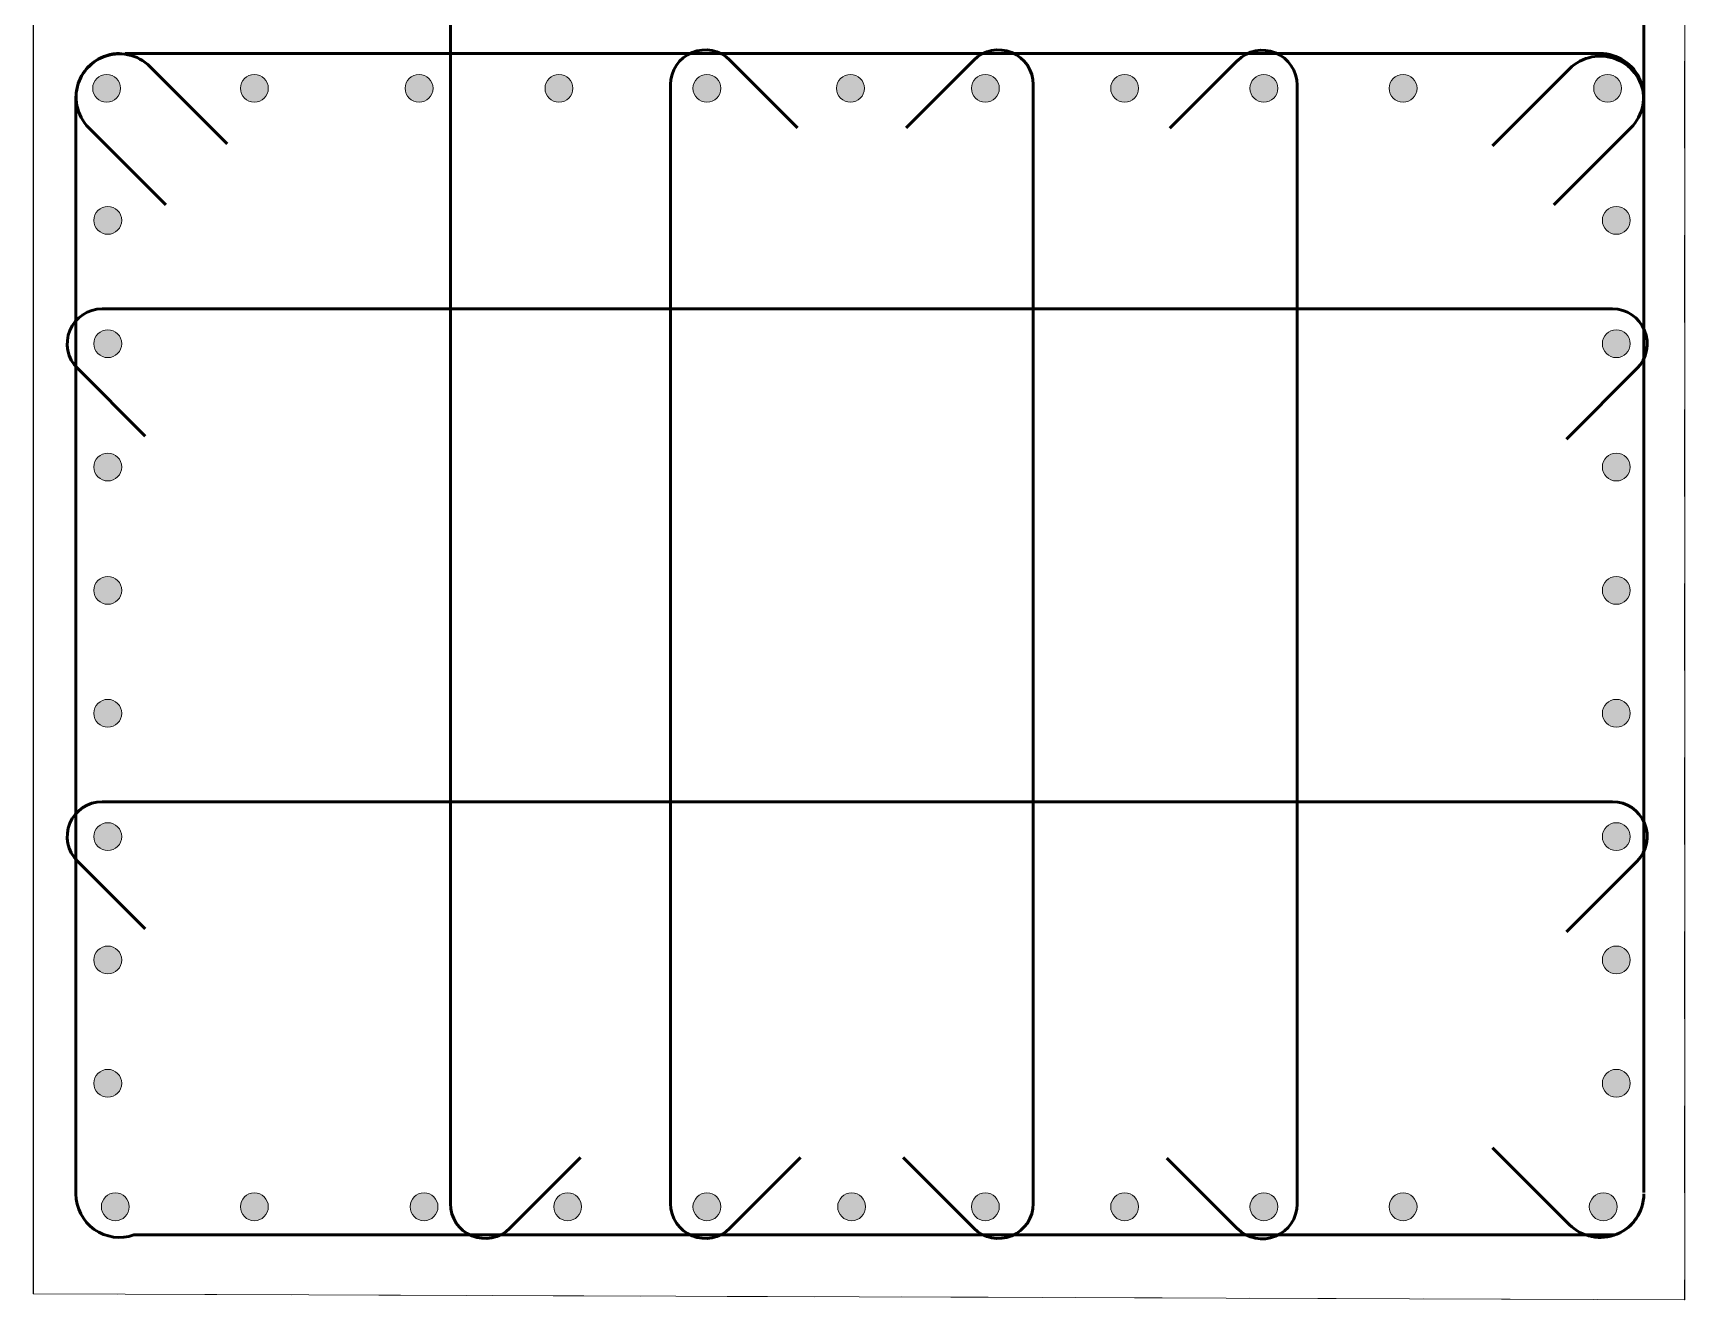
# Model space of a CAD drawing. Header units: metres. Extents: x -310.1 to -283, y 2.7 to 23.5.
# Drawn here: x -305.342 to -303.444, y 18.244 to 19.699 of the extents above; entities that cross this region are included whole.
import ezdxf

# ---------------------------------------------------------------- set-up
doc = ezdxf.new("R2010")
doc.units = ezdxf.units.M
doc.linetypes.add('JacobsDash', pattern=[0.0045, 0.003, -0.0015])
for name, color, linetype, lineweight in [('A-DETL', 7, 'Continuous', 13), ('A-DETL-GENF', 7, 'Continuous', 9), ('S-BEAM', 7, 'Continuous', 50), ('S-BEAM-HDLN', 7, 'JacobsDash', 18)]:
    doc.layers.add(name, color=color, linetype=linetype, lineweight=lineweight)

# ---------------------------------------------------------------- blocks, each defined once
blk = doc.blocks.new('S_Det_Reinf_Bar Section_2D Grey - N32-6361679-DRG-2873134 SECTION 4')
at = {"layer": 'A-DETL-GENF', "true_color": 0x808080}
blk.add_hatch(color=8, dxfattribs=at).paths.add_polyline_path([(-308.4081, 19.6199), (-308.404, 19.6204), (-308.4001, 19.622), (-308.3968, 19.6246), (-308.3943, 19.6279), (-308.3927, 19.6317), (-308.3921, 19.6359), (-308.3927, 19.64), (-308.3943, 19.6439), (-308.3968, 19.6472), (-308.4001, 19.6497), (-308.404, 19.6513), (-308.4081, 19.6519), (-308.4123, 19.6513), (-308.4161, 19.6497), (-308.4194, 19.6472), (-308.422, 19.6439), (-308.4236, 19.64), (-308.4241, 19.6359), (-308.4236, 19.6317), (-308.422, 19.6279), (-308.4194, 19.6246), (-308.4161, 19.622), (-308.4123, 19.6204)])
at = {"layer": 'A-DETL-GENF', "color": 8, "lineweight": 18, "true_color": 0x808080}
for start, end in [(0, 180), (180, 0)]:
    blk.add_arc((-308.4081, 19.6359), 0.016, start, end, dxfattribs=at)
blk = doc.blocks.new('S_Det_Reinf_Bar Section_2D Grey - N32-6361576-DRG-2873134 SECTION 4')
at = {"layer": 'A-DETL-GENF', "true_color": 0x808080}
blk.add_hatch(color=8, dxfattribs=at).paths.add_polyline_path([(-308.7658, 19.4682), (-308.7616, 19.4687), (-308.7578, 19.4703), (-308.7545, 19.4729), (-308.7519, 19.4762), (-308.7503, 19.48), (-308.7498, 19.4842), (-308.7503, 19.4883), (-308.7519, 19.4922), (-308.7545, 19.4955), (-308.7578, 19.498), (-308.7616, 19.4996), (-308.7658, 19.5002), (-308.7699, 19.4996), (-308.7738, 19.498), (-308.7771, 19.4955), (-308.7796, 19.4922), (-308.7812, 19.4883), (-308.7818, 19.4842), (-308.7812, 19.48), (-308.7796, 19.4762), (-308.7771, 19.4729), (-308.7738, 19.4703), (-308.7699, 19.4687)])
at = {"layer": 'A-DETL-GENF', "color": 8, "lineweight": 18, "true_color": 0x808080}
for start, end in [(0, 180), (180, 0)]:
    blk.add_arc((-308.7658, 19.4842), 0.016, start, end, dxfattribs=at)

msp = doc.modelspace()

# ---------------------------------------------------------------- linework, layer by layer
at = {"layer": 'A-DETL', "color": 8, "lineweight": 50, "true_color": 0x808080}
for p, q in [((-303.4913, 21.7072), (-303.4913, 18.3672)), ((-304.8627, 21.6945), (-304.8627, 18.3545)), ((-303.5415, 19.6759), (-305.2365, 19.6759)), ((-304.5414, 19.6684), (-304.4636, 19.5906)), ((-304.2612, 19.6684), (-304.339, 19.5906)), ((-303.958, 19.6678), (-304.0358, 19.5901)), ((-305.2075, 19.6607), (-305.1192, 19.5723)), ((-303.5767, 19.6582), (-303.665, 19.5698)), ((-304.6097, 19.6401), (-304.6097, 18.3545)), ((-304.1929, 19.6401), (-304.1929, 18.3545)), ((-303.8897, 19.6396), (-303.8897, 18.354)), ((-305.2929, 19.6254), (-305.2929, 18.3657)), ((-305.2781, 19.5905), (-305.1897, 19.5021)), ((-303.5061, 19.5905), (-303.5945, 19.5021)), ((-305.2629, 19.3825), (-303.5273, 19.3825)), ((-305.2912, 19.3142), (-305.2134, 19.2364)), ((-303.499, 19.3142), (-303.5803, 19.2329)), ((-305.2629, 18.8162), (-303.5273, 18.8162)), ((-305.2912, 18.7479), (-305.2134, 18.6701)), ((-303.499, 18.7479), (-303.5803, 18.6667)), ((-303.5767, 18.3303), (-303.665, 18.4187)), ((-304.7944, 18.3262), (-304.7131, 18.4075)), ((-304.5414, 18.3262), (-304.4602, 18.4075)), ((-304.2612, 18.3262), (-304.3424, 18.4075)), ((-303.958, 18.3257), (-304.0392, 18.4069)), ((-303.5247, 18.3185), (-305.2263, 18.3185))]:
    msp.add_line(p, q, dxfattribs=at)
for centre, radius, start, end in [((-305.2429, 19.6254), 0.05, 45, 180), ((-305.2427, 19.6259), 0.05, 90, 225), ((-304.5697, 19.6401), 0.04, 45, 180), ((-304.2329, 19.6401), 0.04, 0, 135), ((-303.9297, 19.6396), 0.04, 0, 135), ((-303.5413, 19.6229), 0.05, 0, 135), ((-303.5415, 19.6259), 0.05, 315, 90), ((-305.2629, 19.3425), 0.04, 90, 225), ((-303.5273, 19.3425), 0.04, 315, 90), ((-305.2629, 18.7762), 0.04, 90, 225), ((-303.5273, 18.7762), 0.04, 315, 90), ((-305.2429, 18.3657), 0.05, 180, 289.3605), ((-303.5413, 18.3657), 0.05, 225, 0), ((-303.5413, 18.3657), 0.05, 289.3605, 0), ((-304.8227, 18.3545), 0.04, 180, 315), ((-304.5697, 18.3545), 0.04, 180, 315), ((-304.2329, 18.3545), 0.04, 225, 0), ((-303.9297, 18.354), 0.04, 225, 0)]:
    msp.add_arc(centre, radius, start, end, dxfattribs=at)
at = {"layer": 'S-BEAM', "lineweight": 13}
for p, q in [((-303.444, 18.2439), (-303.444, 20.667)), ((-305.3422, 18.2509), (-305.3422, 19.7513)), ((-305.3416, 19.7512), (-305.3416, 18.2508)), ((-305.3416, 18.2508), (-305.3422, 18.2509)), ((-305.3416, 18.2508), (-303.444, 18.2439))]:
    msp.add_line(p, q, dxfattribs=at)
at = {"layer": 'S-BEAM-HDLN', "lineweight": 13}
for p, q in [((-303.4447, 20.667), (-303.4447, 18.244)), ((-305.3416, 18.2509), (-305.3422, 18.2509)), ((-303.4447, 18.244), (-305.3415, 18.2509)), ((-303.4444, 18.2439), (-303.4447, 18.244))]:
    msp.add_line(p, q, dxfattribs=at)

# ---------------------------------------------------------------- block references
at = {"layer": 'A-DETL-GENF', "color": 8, "true_color": 0x808080}
for name, p in [('S_Det_Reinf_Bar Section_2D Grey - N32-6361679-DRG-2873134 SECTION 4', (3.1504, 0)), ('S_Det_Reinf_Bar Section_2D Grey - N32-6361679-DRG-2873134 SECTION 4', (3.3202, 0)), ('S_Det_Reinf_Bar Section_2D Grey - N32-6361679-DRG-2873134 SECTION 4', (3.5095, 0)), ('S_Det_Reinf_Bar Section_2D Grey - N32-6361679-DRG-2873134 SECTION 4', (3.6702, 0)), ('S_Det_Reinf_Bar Section_2D Grey - N32-6361679-DRG-2873134 SECTION 4', (3.8402, 0)), ('S_Det_Reinf_Bar Section_2D Grey - N32-6361679-DRG-2873134 SECTION 4', (4.0052, 0)), ('S_Det_Reinf_Bar Section_2D Grey - N32-6361679-DRG-2873134 SECTION 4', (4.1602, 0)), ('S_Det_Reinf_Bar Section_2D Grey - N32-6361679-DRG-2873134 SECTION 4', (4.3202, 0)), ('S_Det_Reinf_Bar Section_2D Grey - N32-6361679-DRG-2873134 SECTION 4', (4.4802, 0)), ('S_Det_Reinf_Bar Section_2D Grey - N32-6361679-DRG-2873134 SECTION 4', (4.6402, 0)), ('S_Det_Reinf_Bar Section_2D Grey - N32-6361679-DRG-2873134 SECTION 4', (4.8752, 0)), ('S_Det_Reinf_Bar Section_2D Grey - N32-6361576-DRG-2873134 SECTION 4', (3.5095, 0)), ('S_Det_Reinf_Bar Section_2D Grey - N32-6361679-DRG-2873134 SECTION 4', (4.8852, -0.1517)), ('S_Det_Reinf_Bar Section_2D Grey - N32-6361576-DRG-2873134 SECTION 4', (3.5095, -0.1417)), ('S_Det_Reinf_Bar Section_2D Grey - N32-6361679-DRG-2873134 SECTION 4', (4.8852, -0.2934)), ('S_Det_Reinf_Bar Section_2D Grey - N32-6361576-DRG-2873134 SECTION 4', (3.5095, -0.2834)), ('S_Det_Reinf_Bar Section_2D Grey - N32-6361679-DRG-2873134 SECTION 4', (4.8852, -0.4351)), ('S_Det_Reinf_Bar Section_2D Grey - N32-6361576-DRG-2873134 SECTION 4', (3.5095, -0.4251)), ('S_Det_Reinf_Bar Section_2D Grey - N32-6361679-DRG-2873134 SECTION 4', (4.8852, -0.5768)), ('S_Det_Reinf_Bar Section_2D Grey - N32-6361576-DRG-2873134 SECTION 4', (3.5095, -0.5663)), ('S_Det_Reinf_Bar Section_2D Grey - N32-6361679-DRG-2873134 SECTION 4', (4.8852, -0.718)), ('S_Det_Reinf_Bar Section_2D Grey - N32-6361576-DRG-2873134 SECTION 4', (3.5095, -0.708)), ('S_Det_Reinf_Bar Section_2D Grey - N32-6361679-DRG-2873134 SECTION 4', (4.8852, -0.8597)), ('S_Det_Reinf_Bar Section_2D Grey - N32-6361576-DRG-2873134 SECTION 4', (3.5095, -0.8497)), ('S_Det_Reinf_Bar Section_2D Grey - N32-6361679-DRG-2873134 SECTION 4', (4.8852, -1.0014)), ('S_Det_Reinf_Bar Section_2D Grey - N32-6361576-DRG-2873134 SECTION 4', (3.5095, -0.9914)), ('S_Det_Reinf_Bar Section_2D Grey - N32-6361679-DRG-2873134 SECTION 4', (4.8852, -1.1431)), ('S_Det_Reinf_Bar Section_2D Grey - N32-6361679-DRG-2873134 SECTION 4', (3.1604, -1.285)), ('S_Det_Reinf_Bar Section_2D Grey - N32-6361679-DRG-2873134 SECTION 4', (3.3202, -1.285)), ('S_Det_Reinf_Bar Section_2D Grey - N32-6361679-DRG-2873134 SECTION 4', (3.5152, -1.285)), ('S_Det_Reinf_Bar Section_2D Grey - N32-6361679-DRG-2873134 SECTION 4', (3.6802, -1.285)), ('S_Det_Reinf_Bar Section_2D Grey - N32-6361679-DRG-2873134 SECTION 4', (3.8402, -1.285)), ('S_Det_Reinf_Bar Section_2D Grey - N32-6361679-DRG-2873134 SECTION 4', (4.0065, -1.285)), ('S_Det_Reinf_Bar Section_2D Grey - N32-6361679-DRG-2873134 SECTION 4', (4.1602, -1.285)), ('S_Det_Reinf_Bar Section_2D Grey - N32-6361679-DRG-2873134 SECTION 4', (4.3202, -1.285)), ('S_Det_Reinf_Bar Section_2D Grey - N32-6361679-DRG-2873134 SECTION 4', (4.4802, -1.285)), ('S_Det_Reinf_Bar Section_2D Grey - N32-6361679-DRG-2873134 SECTION 4', (4.6402, -1.285)), ('S_Det_Reinf_Bar Section_2D Grey - N32-6361679-DRG-2873134 SECTION 4', (4.8702, -1.285))]:
    msp.add_blockref(name, p, dxfattribs=at)

doc.saveas('drawing.dxf')
